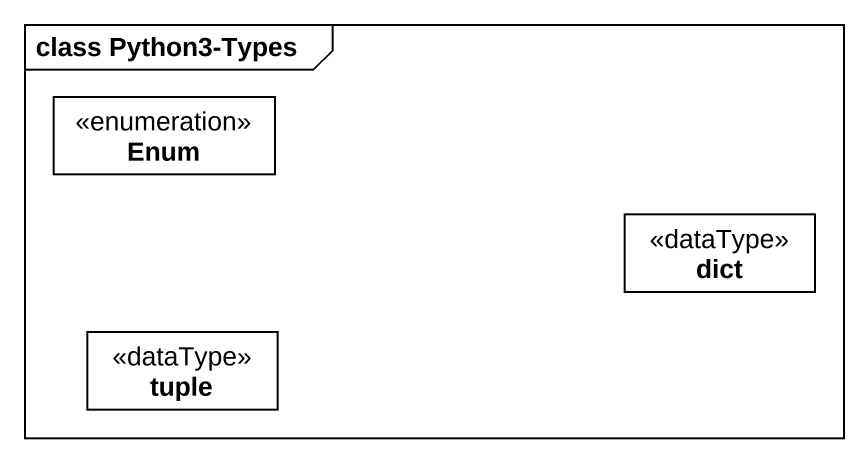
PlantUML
@startuml
mainframe class Python3-Types
hide circle
hide empty members
enum "Enum" as Enum_
class dict <<dataType>>
class tuple <<dataType>>
@enduml
